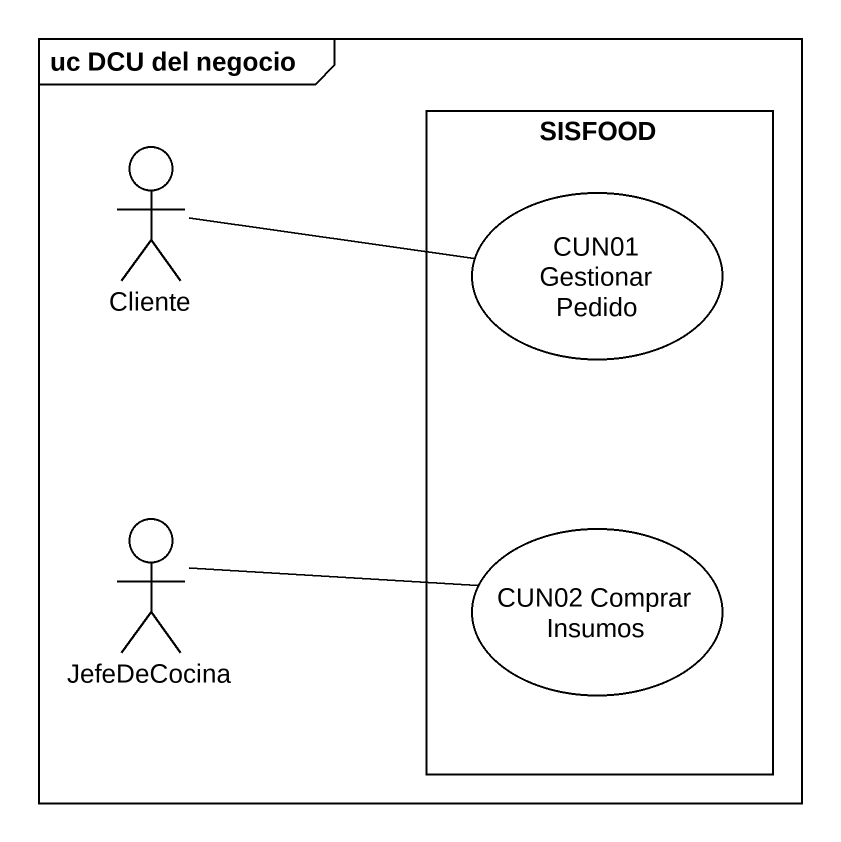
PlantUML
@startuml
mainframe uc DCU del negocio
actor Cliente
rectangle SISFOOD {
  usecase "CUN01 Gestionar Pedido" as CUN01_Gestionar_Pedido
  usecase "CUN02 Comprar Insumos" as CUN02_Comprar_Insumos
}
actor JefeDeCocina
Cliente -right- CUN01_Gestionar_Pedido
CUN02_Comprar_Insumos -left- JefeDeCocina
@enduml
